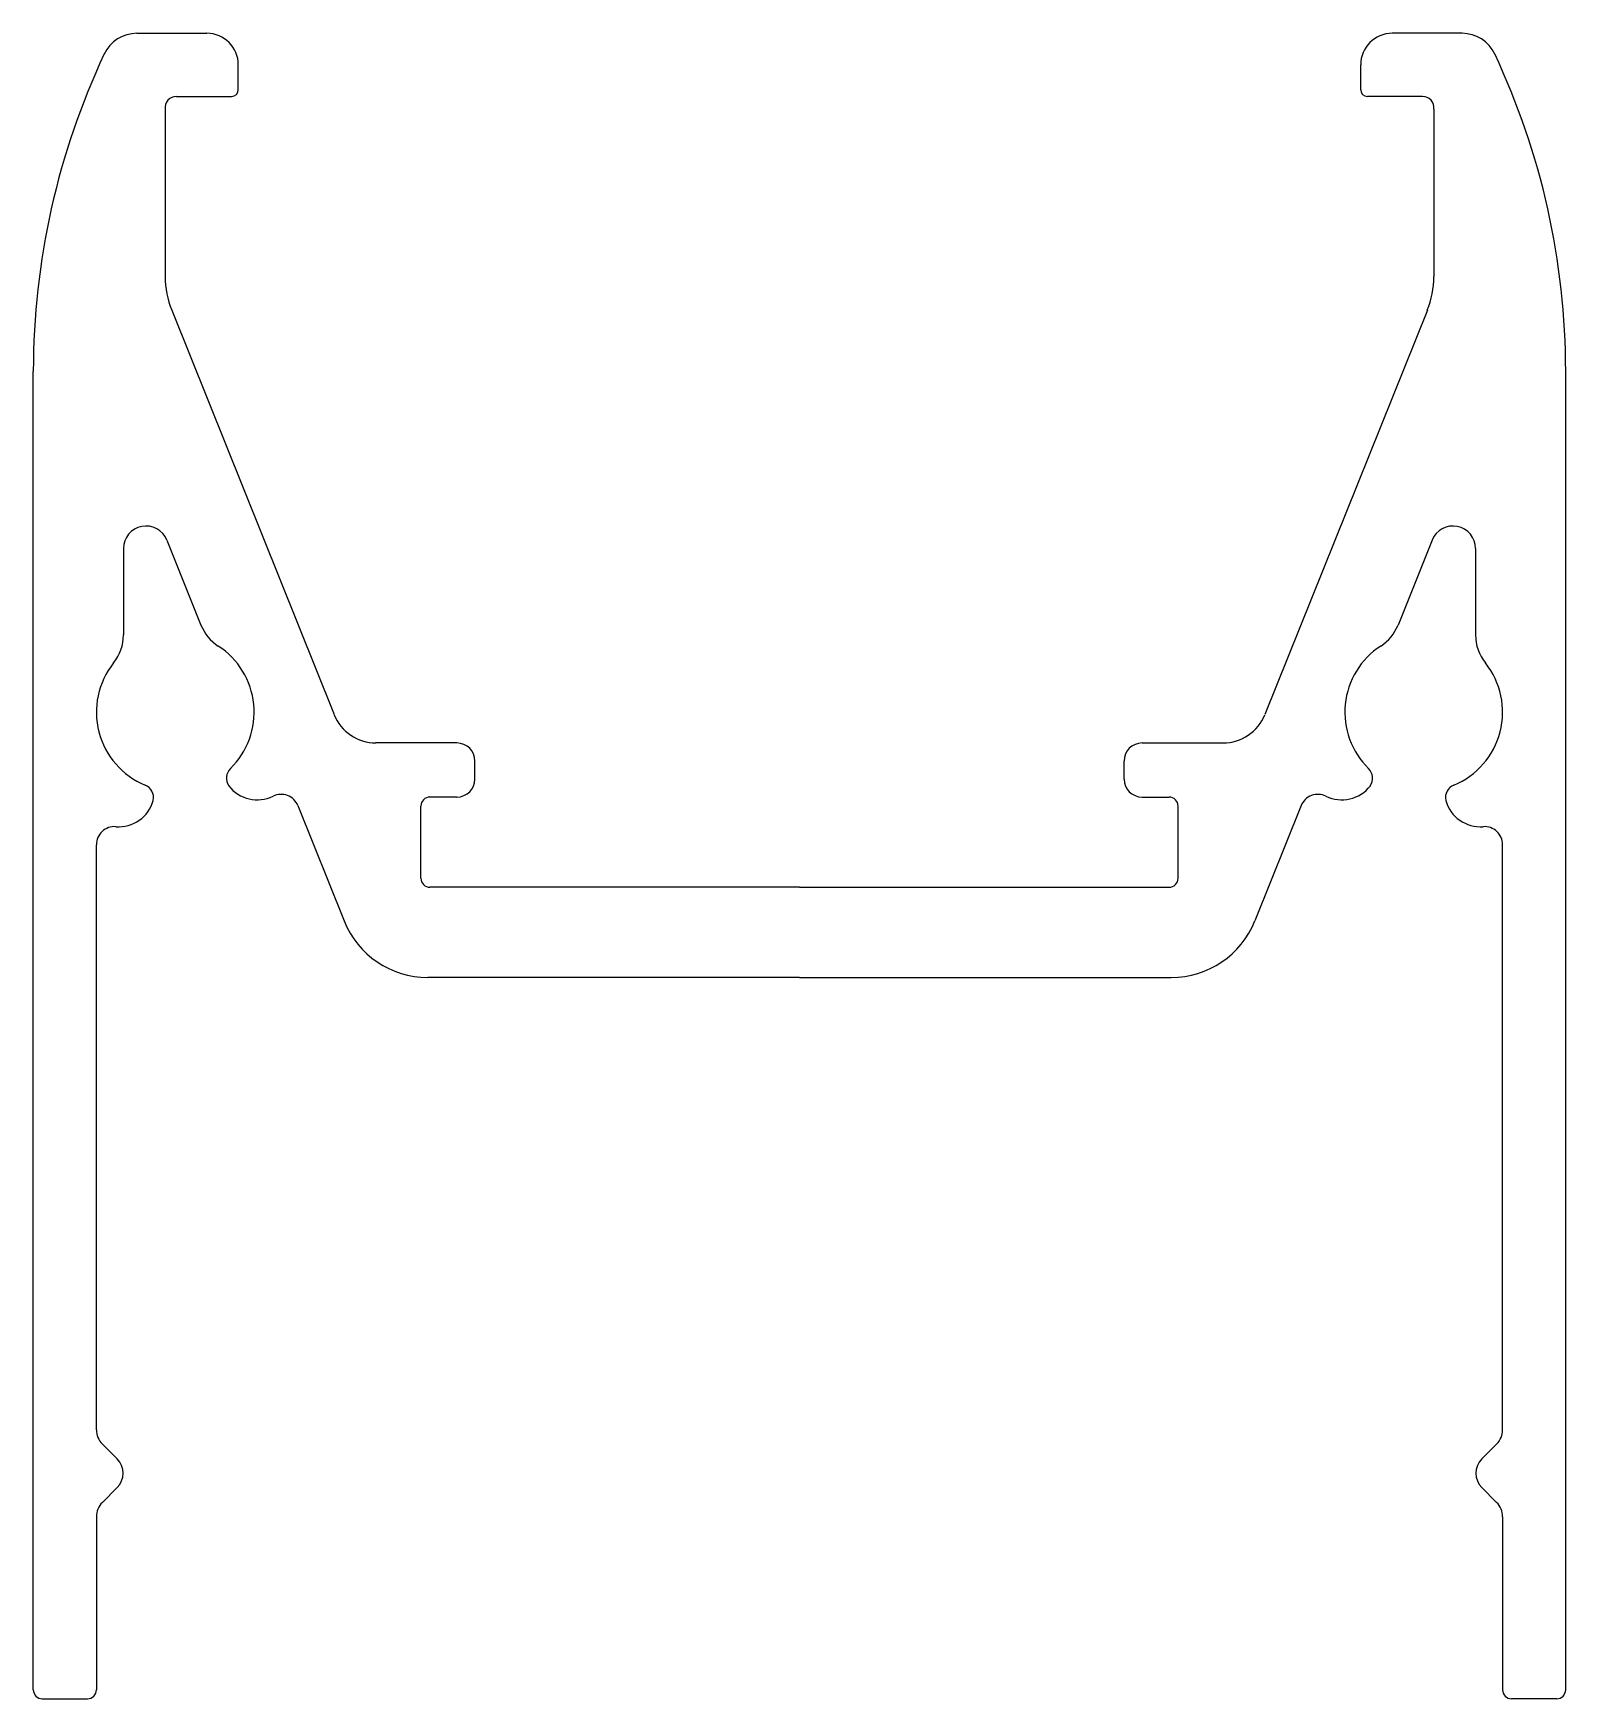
# Model space of a CAD drawing. Extents: x 2073.9 to 2107.9, y 1764.9 to 1801.9.
import ezdxf

# ---------------------------------------------------------------- set-up
doc = ezdxf.new("R2010")
doc.units = 0
doc.layers.get('0').update_dxf_attribs({"linetype": 'CONTINUOUS'})

msp = doc.modelspace()

# ---------------------------------------------------------------- linework, layer by layer
at = {"color": 0}
for p, q in [((2076.165, 1801.852), (2077.715, 1801.852)), ((2105.567, 1801.852), (2104.017, 1801.852)), ((2078.415, 1800.602), (2078.415, 1801.152)), ((2103.317, 1800.602), (2103.317, 1801.152)), ((2076.792, 1800.172), (2076.792, 1796.455)), ((2077.04, 1800.452), (2078.265, 1800.452)), ((2104.692, 1800.452), (2103.467, 1800.452)), ((2104.94, 1800.172), (2104.94, 1796.455)), ((2076.936, 1795.709), (2080.541, 1786.739)), ((2104.796, 1795.709), (2101.191, 1786.739)), ((2073.866, 1765.111), (2073.866, 1794.354)), ((2107.866, 1765.111), (2107.866, 1794.354)), ((2076.83, 1790.609), (2077.586, 1788.727)), ((2104.902, 1790.609), (2104.146, 1788.727)), ((2075.866, 1790.423), (2075.866, 1788.509)), ((2105.866, 1790.423), (2105.866, 1788.509)), ((2083.266, 1786.111), (2081.469, 1786.111)), ((2098.466, 1786.111), (2100.263, 1786.111)), ((2083.666, 1785.311), (2083.666, 1785.711)), ((2098.066, 1785.311), (2098.066, 1785.711)), ((2079.735, 1784.721), (2080.762, 1782.166)), ((2082.466, 1783.111), (2082.466, 1784.711)), ((2083.266, 1784.911), (2082.666, 1784.911)), ((2098.466, 1784.911), (2099.066, 1784.911)), ((2099.266, 1783.111), (2099.266, 1784.711)), ((2101.997, 1784.721), (2100.97, 1782.166)), ((2075.266, 1770.877), (2075.266, 1783.855)), ((2106.466, 1770.877), (2106.466, 1783.855)), ((2090.866, 1782.911), (2082.666, 1782.911)), ((2090.866, 1782.911), (2099.066, 1782.911)), ((2090.866, 1780.911), (2082.618, 1780.911)), ((2090.866, 1780.911), (2099.114, 1780.911)), ((2075.398, 1770.559), (2075.727, 1770.23)), ((2106.334, 1770.559), (2106.005, 1770.23)), ((2075.398, 1769.264), (2075.727, 1769.593)), ((2106.334, 1769.264), (2106.005, 1769.593)), ((2075.266, 1768.946), (2075.266, 1765.111)), ((2106.466, 1768.946), (2106.466, 1765.111)), ((2074.066, 1764.911), (2075.066, 1764.911)), ((2107.666, 1764.911), (2106.666, 1764.911))]:
    msp.add_line(p, q, dxfattribs=at)
for centre, radius, start, end in [((2076.165, 1801.052), 0.8, 90, 154.7769), ((2077.715, 1801.152), 0.7, 0, 90), ((2104.017, 1801.152), 0.7, 90, 180), ((2105.567, 1801.052), 0.8, 25.2231, 90), ((2090.385, 1794.354), 16.519, 154.7769, 180), ((2091.347, 1794.354), 16.519, 0, 25.2231), ((2078.265, 1800.602), 0.15, 270, 0), ((2103.467, 1800.602), 0.15, 180, 270), ((2077.04, 1800.202), 0.25, 90, 186.9868), ((2104.692, 1800.202), 0.25, 353.0132, 90), ((2078.792, 1796.455), 2, 180, 201.8929), ((2102.94, 1796.455), 2, 338.1071, 0), ((2076.366, 1790.423), 0.5, 21.8929, 180), ((2105.366, 1790.423), 0.5, 0, 158.1071), ((2078.514, 1789.1), 1, 201.8929, 236.987), ((2103.218, 1789.1), 1, 303.013, 338.1071), ((2074.866, 1788.509), 1, 321.4273, 360), ((2106.866, 1788.509), 1, 180, 218.5727), ((2077.016, 1786.794), 1.75, 314.415, 56.987), ((2104.716, 1786.794), 1.75, 123.013, 225.585), ((2077.016, 1786.794), 1.75, 141.4273, 247.585), ((2104.716, 1786.794), 1.75, 292.415, 38.5727), ((2081.469, 1787.111), 1, 201.8929, 270), ((2100.263, 1787.111), 1, 270, 338.1071), ((2083.266, 1785.711), 0.4, 0, 90), ((2098.466, 1785.711), 0.4, 90, 180), ((2078.451, 1785.33), 0.3, 134.415, 213.6559), ((2103.281, 1785.33), 0.3, 326.3441, 45.585), ((2076.234, 1784.899), 0.3, 348.3441, 67.585), ((2078.836, 1785.65), 0.8, 217.4354, 296.0888), ((2083.266, 1785.311), 0.4, 270, 0), ((2098.466, 1785.311), 0.4, 180, 270), ((2102.896, 1785.65), 0.8, 243.9112, 322.5646), ((2105.498, 1784.899), 0.3, 112.415, 191.6559), ((2075.757, 1785.051), 0.8, 265.6519, 344.5646), ((2079.364, 1784.572), 0.4, 21.8929, 116.0888), ((2082.666, 1784.711), 0.2, 90, 180), ((2099.066, 1784.711), 0.2, 0, 90), ((2102.368, 1784.572), 0.4, 63.9112, 158.1071), ((2105.975, 1785.051), 0.8, 195.4354, 274.3481), ((2075.666, 1783.855), 0.4, 85.6519, 180), ((2106.066, 1783.855), 0.4, 0, 94.3481), ((2082.666, 1783.111), 0.2, 180, 270), ((2099.066, 1783.111), 0.2, 270, 0), ((2082.618, 1782.911), 2, 201.8929, 270), ((2099.114, 1782.911), 2, 270, 338.1071), ((2075.716, 1770.877), 0.45, 180, 225), ((2106.016, 1770.877), 0.45, 315, 0), ((2075.409, 1769.911), 0.45, 315, 45), ((2106.323, 1769.911), 0.45, 135, 225), ((2075.716, 1768.946), 0.45, 135, 180), ((2106.016, 1768.946), 0.45, 0, 45), ((2074.066, 1765.111), 0.2, 180, 270), ((2075.066, 1765.111), 0.2, 270, 0), ((2106.666, 1765.111), 0.2, 180, 270), ((2107.666, 1765.111), 0.2, 270, 0)]:
    msp.add_arc(centre, radius, start, end, dxfattribs=at)

doc.saveas('drawing.dxf')
